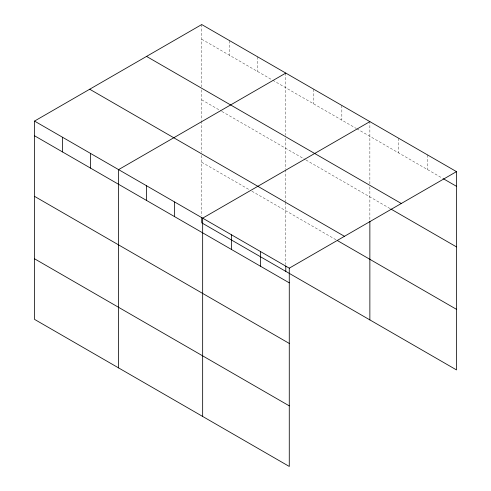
<?xml version="1.0" encoding="UTF-8"?>
<svg xmlns="http://www.w3.org/2000/svg" width="491" height="491" viewBox="0 0 491 491"><rect width="100%" height="100%" fill="white"/><g stroke="black" fill="none" stroke-linecap="round" stroke-linejoin="round"><path stroke-width="0.37" stroke-dasharray="2.46 1.84" d="M369.864 186.924L369.864 220.49M369.864 183.855L369.864 121.621M201.727 39.231L272.106 79.867M272.763 80.242L356.178 128.403M356.828 128.777L442.698 178.356M201.727 99.82L221.275 111.107M221.926 111.482L305.347 159.643M305.997 160.017L390.204 208.638M201.727 162.245L249.299 189.71M251.908 191.214L336.63 240.13M427.606 154.96L427.606 169.641M398.735 138.29L398.735 152.971M341.84 105.442L341.84 120.123M313.817 89.264L313.817 103.945M285.793 73.085L285.793 135.32M285.793 138.382L285.793 168.91M285.793 169.671L285.793 201.648M285.793 202.409L285.793 264.465M257.769 56.907L257.769 71.588M229.751 40.728L229.751 55.409M201.727 24.55L201.727 86.778M201.727 89.847L201.727 120.375M201.727 121.136L201.727 152.345M201.727 155.395L201.727 215.93"/><path stroke-width="0.74" d="M34.517 121.087L289.273 268.166L289.273 466.45L34.517 319.371L34.517 121.087L201.727 24.55L456.483 171.629L456.483 369.913L201.727 222.834L201.727 217.464M285.793 73.085L118.589 169.622L118.589 367.906M369.864 121.621L202.66 218.157L202.66 416.442M289.273 268.166L456.483 171.629M443.355 178.736L456.483 186.31M146.545 56.41L401.3 203.489M390.861 209.013L456.483 246.899M89.7 89.227L344.455 236.312M337.28 240.504L456.483 309.324M34.517 135.768L289.273 282.847M34.517 196.357L289.273 343.436M34.517 258.782L289.273 405.861M369.864 221.251L369.864 319.905M285.793 265.999L285.793 271.37M260.402 251.496L260.402 266.177M231.531 234.827L231.531 249.508M174.636 201.979L174.636 216.66M146.613 185.801L146.613 200.481M90.565 153.444L90.565 168.125M62.541 137.265L62.541 151.946"/></g></svg>
